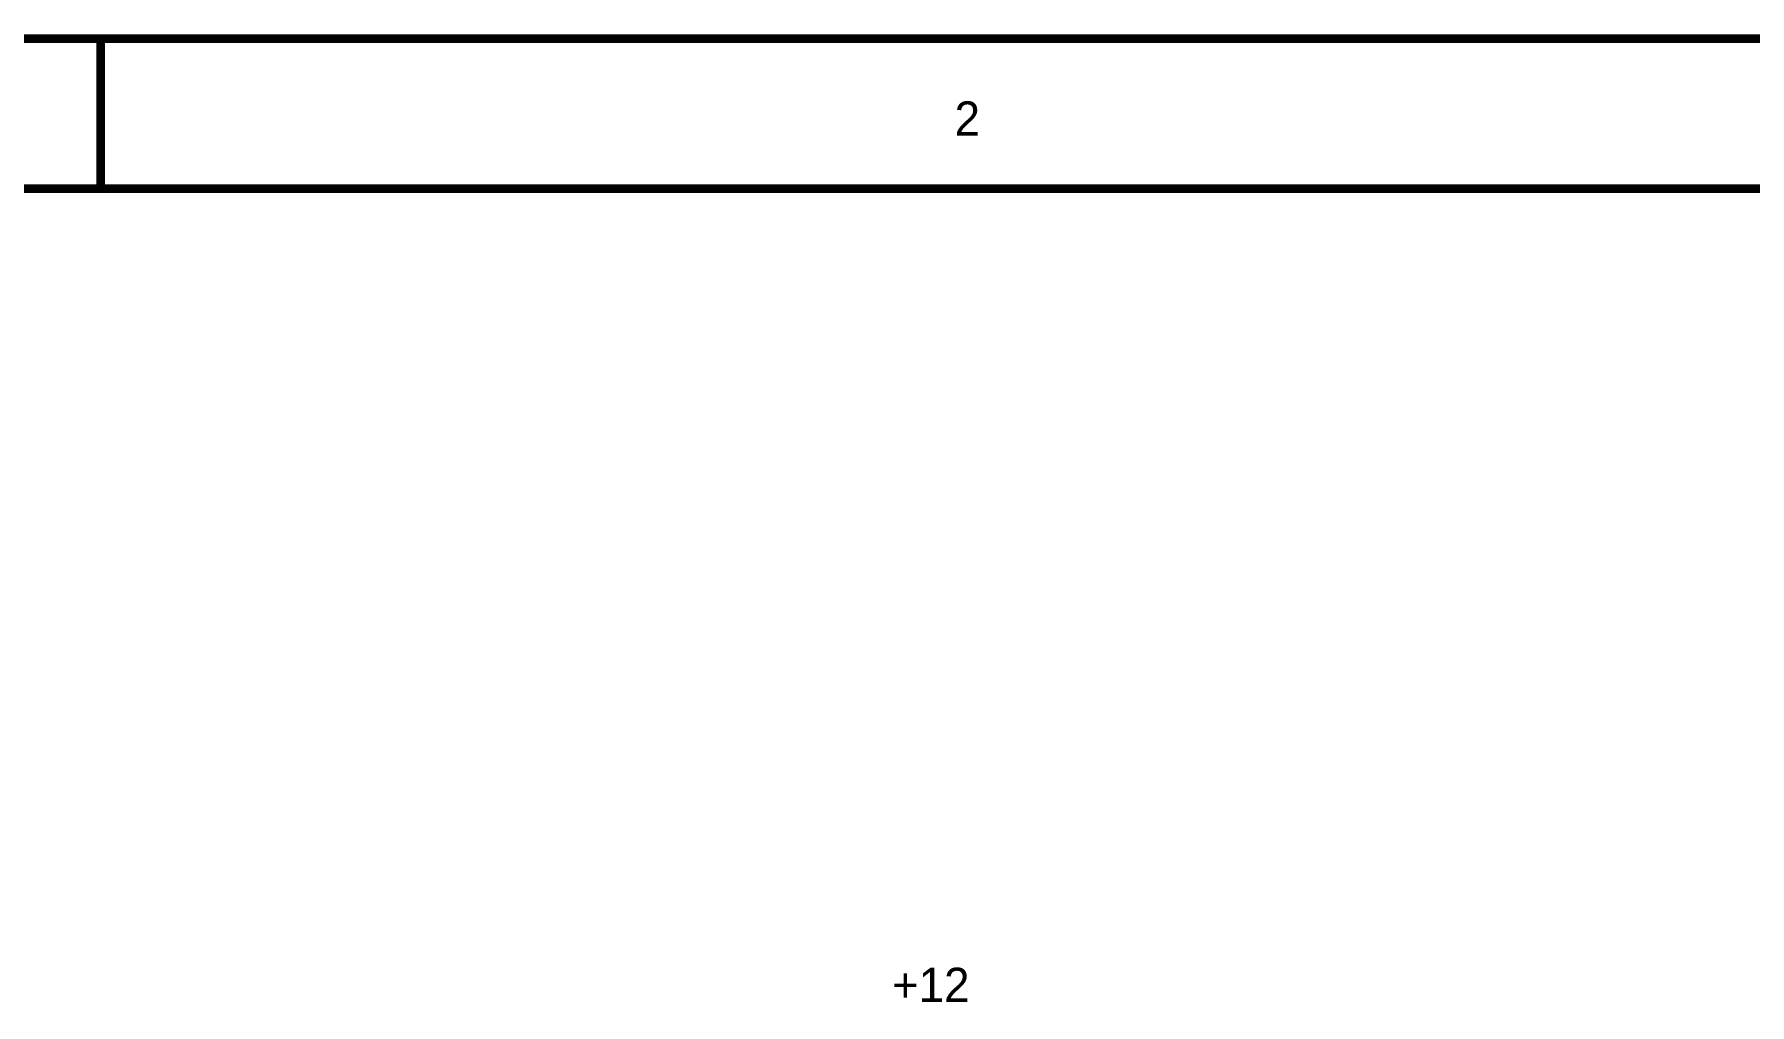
# Model space of a CAD drawing. Header units: inches. Extents: x 0 to 9.5, y -0.61 to 7.51.
# Drawn here: x 2.287 to 4.579, y 6.209 to 7.506 of the extents above; entities that cross this region are included whole.
import ezdxf

# ---------------------------------------------------------------- set-up
doc = ezdxf.new("R2010")
doc.units = ezdxf.units.IN
doc.header["$MEASUREMENT"] = 0
doc.layers.add('Sheet', color=255, linetype='Continuous')

msp = doc.modelspace()

# ---------------------------------------------------------------- linework, layer by layer
at = {"layer": 'Sheet'}
for points, const_width in [([(0.0014, 7.5), (9.499, 7.5), (9.499, 0), (0.0014, 0), (0.0014, 7.5)], 0.0118), ([(0.0014, 7.5), (0.0014, 0), (9.499, 0), (9.499, 7.5), (0.0014, 7.5), (0.0014, 7.5)], 0.0039), ([(0.2012, 7.2997), (9.2992, 7.2997), (9.2992, 0.1999), (0.2012, 0.1999), (0.2012, 7.2997)], 0.0118), ([(0.2012, 7.2997), (0.2012, 0.1999), (9.2992, 0.1999), (9.2992, 7.2997), (0.2012, 7.2997), (0.2012, 7.2997)], 0.0039)]:
    msp.add_lwpolyline(points, close=True, dxfattribs=dict(at, const_width=const_width))
at = {"layer": 'Sheet', "const_width": 0.0118}
msp.add_lwpolyline([(2.376, 7.5), (2.376, 7.2997)], dxfattribs=at)

# ---------------------------------------------------------------- texts
at = {"layer": 'Sheet'}
for s, height, p in [('2', 0.0457, (3.5168, 7.3706)), ('+12', 0.04569, (3.4331, 6.2132))]:
    msp.add_text(s, height=height, dxfattribs=at).set_placement(p)

doc.saveas('drawing.dxf')
